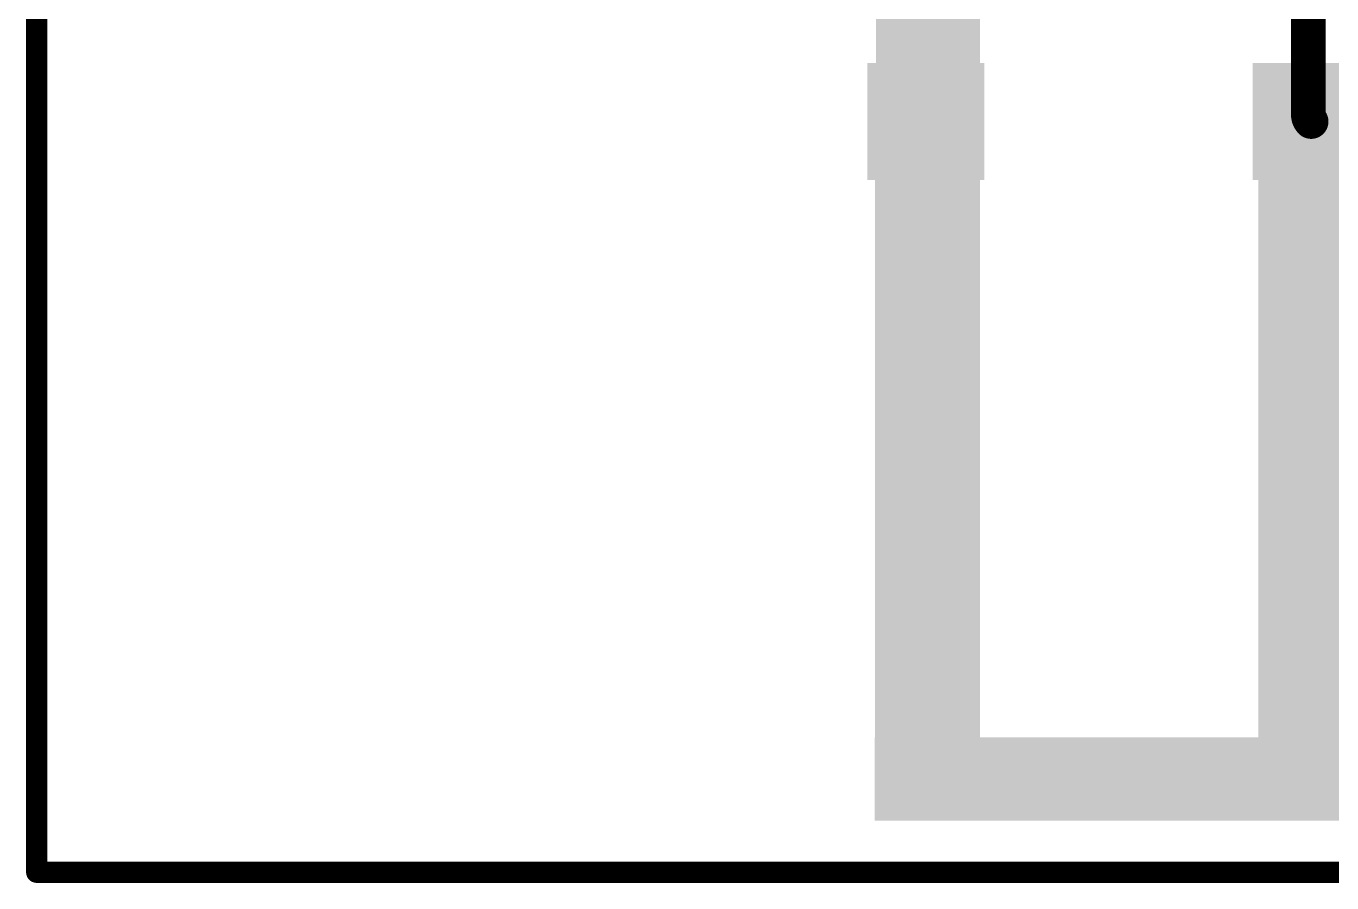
# Model space of a CAD drawing. Header units: millimetres. Extents: x -0.24 to 4.31, y -0.01 to 3.37.
# Drawn here: x -0.0025 to 0.3059, y -0.0065 to 0.1957 of the extents above; entities that cross this region are included whole.
import ezdxf

# ---------------------------------------------------------------- set-up
doc = ezdxf.new("R2010")
doc.units = ezdxf.units.MM
doc.header["$MEASUREMENT"] = 0
for name, color, linetype in [('BottomLayer', 5, 'Continuous'), ('BottomPaste', 16, 'Continuous'), ('BottomSolder', 6, 'Continuous'), ('Mechanical2', 216, 'Continuous')]:
    doc.layers.add(name, color=color, linetype=linetype)

# ---------------------------------------------------------------- blocks, each defined once
blk = doc.blocks.new('ESP_P_____A_______B_34')
at = {"layer": 'BottomLayer'}
for points in [[(0, -0.198), (0.0248, -0.198), (0.0248, -0.03793), (0, -0.03793)], [(0.00216, -0.03793), (0.02184, -0.03793), (0.02184, -0.05761), (0.00216, -0.05761)], [(0.09055, -0.198), (0.11535, -0.198), (0.11535, -0.03793), (0.09055, -0.03793)], [(0.09316, -0.03793), (0.11284, -0.03793), (0.11284, -0.05761), (0.09316, -0.05761)], [(-0.00009, -0.19312), (-0.00009, -0.2128), (0.19676, -0.2128), (0.19676, -0.19312)]]:
    blk.add_hatch(color=5, dxfattribs=at).paths.add_polyline_path(points)
at = {"layer": 'BottomPaste'}
for points in [[(0.00216, -0.03793), (0.02184, -0.03793), (0.02184, -0.05761), (0.00216, -0.05761)], [(0.09316, -0.03793), (0.11284, -0.03793), (0.11284, -0.05761), (0.09316, -0.05761)]]:
    blk.add_hatch(color=16, dxfattribs=at).paths.add_polyline_path(points)
at = {"layer": 'BottomSolder'}
for points in [[(-0.00184, -0.03393), (0.02584, -0.03393), (0.02584, -0.06161), (-0.00184, -0.06161)], [(0.08916, -0.03393), (0.11684, -0.03393), (0.11684, -0.06161), (0.08916, -0.06161)]]:
    blk.add_hatch(color=6, dxfattribs=at).paths.add_polyline_path(points)

msp = doc.modelspace()

# ---------------------------------------------------------------- hatches: boundary and pattern name
at = {"layer": 'BottomLayer'}
msp.add_hatch(color=5, dxfattribs=at).paths.add_polyline_path([(0.1982, 0.17323), (0.2228, 0.17323), (0.2228, 0.23063), (0.1982, 0.23063)])

# ---------------------------------------------------------------- linework, layer by layer
at = {"layer": 'BottomLayer', "const_width": 0.00819}
msp.add_lwpolyline([(0.30035, 0.17479), (0.30035, 0.24212)], dxfattribs=at)
at = {"layer": 'BottomLayer', "const_width": 0.0041}
for points in [[(0.2983, 0.17479, 1), (0.3024, 0.17479, 1)], [(0.2983, 0.17479, 1), (0.3024, 0.17479, 1)], [(0.29895, 0.17323, 1), (0.30305, 0.17323, 1)]]:
    msp.add_lwpolyline(points, format="xyb", close=True, dxfattribs=at)
at = {"layer": 'BottomLayer', "const_width": 0.00819}
msp.add_lwpolyline([(0.301, 0.17323, -0.198912), (0.30035, 0.17479)], format="xyb", dxfattribs=at)
at = {"layer": 'Mechanical2', "const_width": 0.005}
for points in [[(0, -0.00398), (0, 1.37398)], [(0, -0.00398), (1.45669, -0.00398)]]:
    msp.add_lwpolyline(points, dxfattribs=at)
at = {"layer": 'Mechanical2', "const_width": 0.0025}
msp.add_lwpolyline([(-0.00125, -0.00398, 1), (0.00125, -0.00398, 1)], format="xyb", close=True, dxfattribs=at)
msp.add_lwpolyline([(-0.00125, -0.00398, 1), (0.00125, -0.00398, 1)], format="xyb", close=True, dxfattribs=at)

# ---------------------------------------------------------------- block references
msp.add_blockref('ESP_P_____A_______B_34', (0.198, 0.221))

doc.saveas('drawing.dxf')
